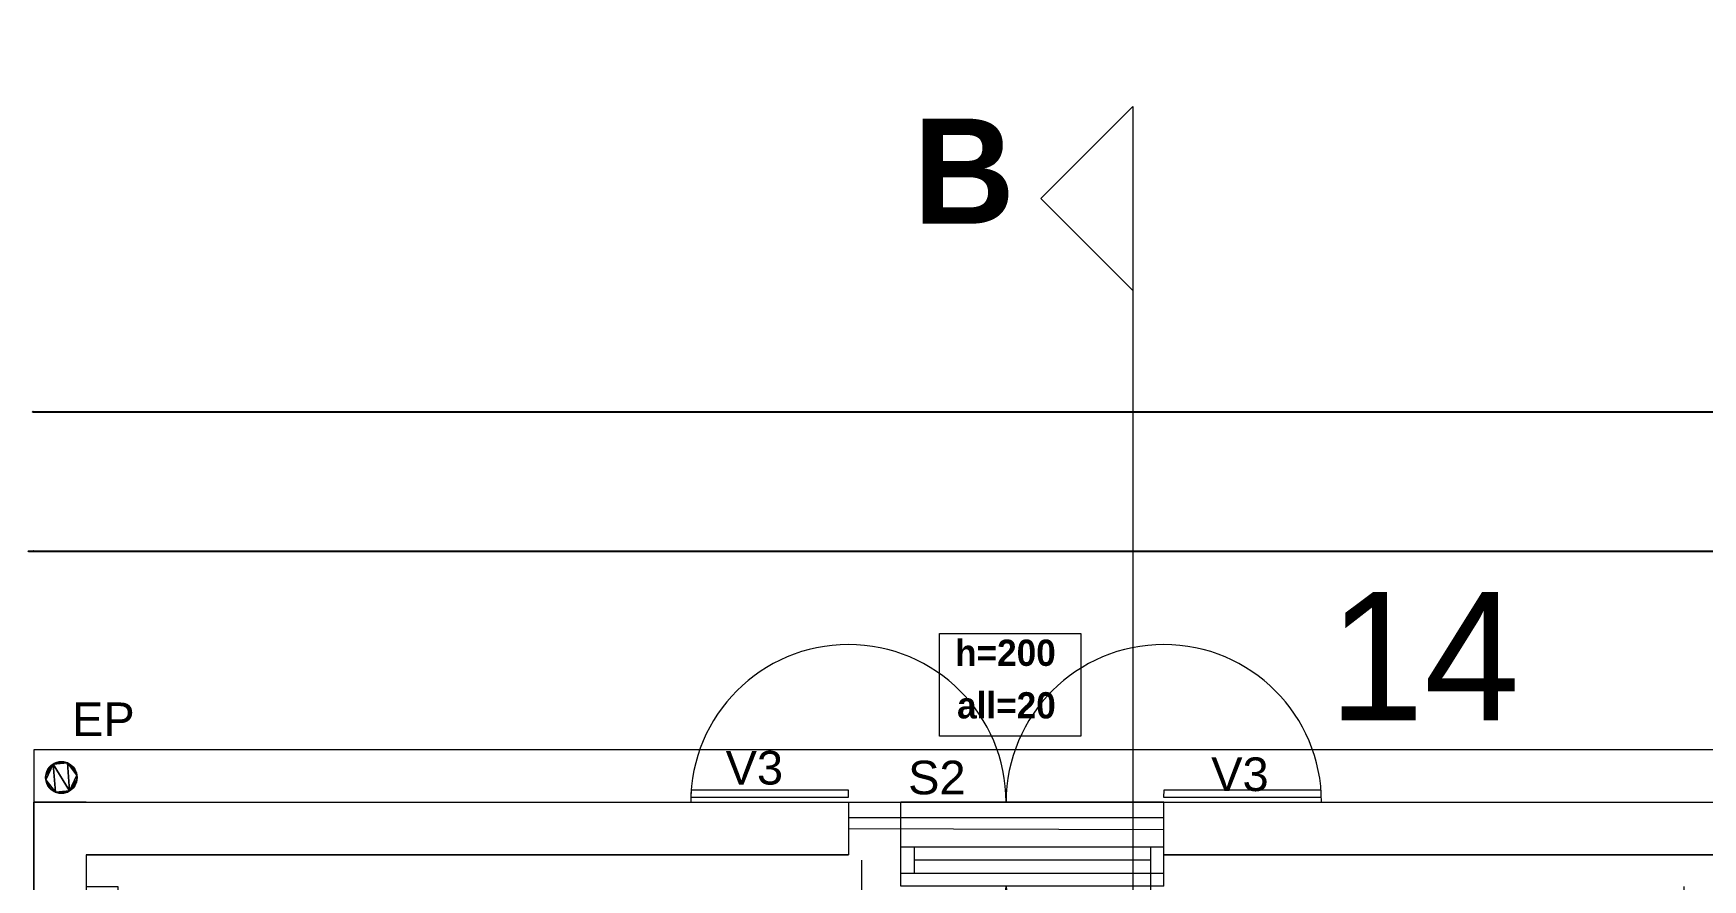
# Model space of a CAD drawing. Header units: metres. Extents: x -12536 to 12621, y -17191 to 9596.
# Drawn here: x -7889 to -7254, y -2489 to -2167 of the extents above; entities that cross this region are included whole.
import ezdxf
from ezdxf.enums import TextEntityAlignment as Align
from ezdxf.lldxf.tags import DXFTag

# ---------------------------------------------------------------- set-up
doc = ezdxf.new("R2010")
doc.units = ezdxf.units.M
doc.header["$MEASUREMENT"] = 0
doc.header["$PDMODE"] = 2
doc.header["$PDSIZE"] = 0.25
for name, color, linetype in [('Calque commun', 7, 'Continuous'), ('Cotations', 7, 'Continuous'), ('Layer100', 7, 'Continuous'), ('Textes', 7, 'Continuous')]:
    doc.layers.add(name, color=color, linetype=linetype)
doc.styles.add('Arial', font='arial.ttf', dxfattribs={"height": 0.128})
doc.styles.add('Century Gothic14', font='GOTHIC.TTF', dxfattribs={"height": 0.2})
doc.styles.add('Century Gothic2', font='GOTHICB.TTF', dxfattribs={"height": 0.313})
doc.styles.add('Century Gothic23', font='GOTHICB.TTF', dxfattribs={"height": 0.9})
doc.styles.add('Century Gothic6', font='GOTHIC.TTF', dxfattribs={"height": 0.18})
tags = doc.linetypes.add('DASHDOT2', pattern=[0.5, 0.25, -0.125, 0, -0.125]).pattern_tags.tags
tags[10:11] = [DXFTag(74, 4), DXFTag(75, 0), DXFTag(340, '0'), DXFTag(46, 1.0), DXFTag(50, 0.0), DXFTag(44, 0.0), DXFTag(45, 0.0)]
tags[8:9] = [DXFTag(74, 4), DXFTag(75, 0), DXFTag(340, '0'), DXFTag(46, 1.0), DXFTag(50, 0.0), DXFTag(44, 0.0), DXFTag(45, 0.0)]
tags[6:7] = [DXFTag(74, 4), DXFTag(75, 0), DXFTag(340, '0'), DXFTag(46, 1.0), DXFTag(50, 0.0), DXFTag(44, 0.0), DXFTag(45, 0.0)]
tags[4:5] = [DXFTag(74, 4), DXFTag(75, 0), DXFTag(340, '0'), DXFTag(46, 1.0), DXFTag(50, 0.0), DXFTag(44, 0.0), DXFTag(45, 0.0)]
tags = doc.linetypes.add('HIDDEN', pattern=[0.375, 0.25, -0.125]).pattern_tags.tags
tags[6:7] = [DXFTag(74, 4), DXFTag(75, 0), DXFTag(340, '0'), DXFTag(46, 1.0), DXFTag(50, 0.0), DXFTag(44, 0.0), DXFTag(45, 0.0)]
tags[4:5] = [DXFTag(74, 4), DXFTag(75, 0), DXFTag(340, '0'), DXFTag(46, 1.0), DXFTag(50, 0.0), DXFTag(44, 0.0), DXFTag(45, 0.0)]
tags = doc.linetypes.add('HIDDEN2', pattern=[0.1875, 0.125, -0.0625]).pattern_tags.tags
tags[6:7] = [DXFTag(74, 4), DXFTag(75, 0), DXFTag(340, '0'), DXFTag(46, 1.0), DXFTag(50, 0.0), DXFTag(44, 0.0), DXFTag(45, 0.0)]
tags[4:5] = [DXFTag(74, 4), DXFTag(75, 0), DXFTag(340, '0'), DXFTag(46, 1.0), DXFTag(50, 0.0), DXFTag(44, 0.0), DXFTag(45, 0.0)]
doc.dimstyles.new('DIM7', dxfattribs={"dimtxt": 0.18, "dimasz": 0.035, "dimexe": 0.05, "dimexo": 0, "dimgap": 0.05, "dimtad": 1, "dimzin": 1, "dimdsep": 46, "dimtxsty": 'Century Gothic6', "dimblk": 'ORIGIN', "dimcen": 0.09, "dimdle": 0.05, "dimadec": 0, "dimazin": 0, "dimtfac": 1, "dimtdec": 4, "dimtix": 1, "dimtofl": 0, "dimtmove": 0, "dimatfit": 3, "dimfxl": 0.05, "dimfxlon": 1, "dimfrac": 2, "dimtolj": 1, "dimtzin": 0, "dimarcsym": 2})

# ---------------------------------------------------------------- blocks, each defined once
blk = doc.blocks.new('Block35120')
at = {"layer": 'Calque commun', "color": 7, "linetype": 'Continuous', "lineweight": 20}
for p, q in [((14.434, -20.6106), (14.234, -20.6106)), ((14.434, -20.8106), (14.434, -20.8106))]:
    blk.add_line(p, q, dxfattribs=at)
at = {"layer": 'Calque commun', "color": 7, "linetype": 'Continuous', "lineweight": 5}
blk.add_line((14.434, -20.9307), (14.554, -20.9307), dxfattribs=at)
blk = doc.blocks.new('Block35143')
at = {"layer": 'Calque commun', "color": 7, "linetype": 'Continuous', "lineweight": 20}
for p, q in [((20.834, -21.5106), (20.834, -20.6106)), ((20.834, -29.6106), (20.834, -22.1106))]:
    blk.add_line(p, q, dxfattribs=at)
at = {"layer": 'Calque commun', "color": 7, "linetype": 'Continuous', "lineweight": 5}
for p, q in [((20.634, -21.5106), (20.634, -20.8106)), ((20.514, -21.5106), (20.514, -20.9307)), ((20.514, -29.2906), (20.514, -22.1106)), ((20.634, -29.4107), (20.634, -22.1106))]:
    blk.add_line(p, q, dxfattribs=at)
blk = doc.blocks.new('Block35144')
at = {"layer": 'Calque commun', "color": 7, "linetype": 'Continuous', "lineweight": 20}
for p, q in [((14.234, -20.6106), (17.334, -20.6106)), ((18.534, -20.6106), (20.834, -20.6106))]:
    blk.add_line(p, q, dxfattribs=at)
at = {"layer": 'Calque commun', "color": 7, "linetype": 'Continuous', "lineweight": 5}
for p, q in [((14.434, -20.8106), (17.334, -20.8106)), ((18.534, -20.8106), (20.634, -20.8106))]:
    blk.add_line(p, q, dxfattribs=at)
blk = doc.blocks.new('Block35145')
at = {"layer": 'Calque commun', "color": 7, "linetype": 'Continuous', "lineweight": 20}
blk.add_line((14.234, -20.6106), (14.234, -29.6106), dxfattribs=at)
at = {"layer": 'Calque commun', "color": 7, "linetype": 'Continuous', "lineweight": 5}
for p, q in [((14.434, -20.8106), (14.434, -29.4107)), ((14.554, -20.9307), (14.554, -29.2906))]:
    blk.add_line(p, q, dxfattribs=at)
blk = doc.blocks.new('@PRES_1_$$_1-50')
at = {"layer": 'Calque commun', "color": 5, "linetype": 'Continuous', "lineweight": 5}
for p, q in [((0, 0.32), (1, 0.32)), ((1, 0.15), (0, 0.15)), ((0.05, 0.05), (0.05, 0.15)), ((0.95, 0.15), (0.95, 0.05)), ((0.05, 0.1), (0.95, 0.1)), ((1, 0.05), (0, 0.05)), ((0, 0), (1, 0))]:
    blk.add_line(p, q, dxfattribs=at)
blk = doc.blocks.new('@PRES_1_$$_1-51')
at = {"layer": 'Calque commun', "color": 0, "linetype": 'ByBlock', "lineweight": -2}
blk.add_line((0, 0), (0, 0.32), dxfattribs=at)
blk = doc.blocks.new('@PRES_1_$$_1-52')
at = {"layer": 'Calque commun', "color": 0, "linetype": 'ByBlock', "lineweight": -2}
blk.add_line((0, 0), (0, 0.32), dxfattribs=at)
blk = doc.blocks.new('INTER_2D_COMB18')
at = {"layer": 'Calque commun', "color": 0, "linetype": 'ByBlock', "lineweight": -2}
blk.add_blockref('@PRES_1_$$_1-50', (0, 0), dxfattribs=at)
at = {"layer": 'Calque commun', "color": 7, "linetype": 'Continuous', "lineweight": 5}
blk.add_blockref('@PRES_1_$$_1-51', (0, 0), dxfattribs=at)
at = {"layer": 'Calque commun', "color": 7, "linetype": 'Continuous', "lineweight": 5, "extrusion": (0, 0, -1), "xscale": -1, "yscale": -1, "zscale": -1, "rotation": 180}
blk.add_blockref('@PRES_1_$$_1-52', (-1, 0), dxfattribs=at)
blk = doc.blocks.new('PLACED_COMB18')
at = {"layer": 'Calque commun', "color": 0, "linetype": 'ByBlock', "lineweight": -2}
blk.add_blockref('INTER_2D_COMB18', (0, 0), dxfattribs=at)
blk = doc.blocks.new('_ORIGIN')
at = {"color": 0, "linetype": 'ByBlock', "lineweight": -2}
blk.add_line((0, 0), (-1, 0), dxfattribs=at)
blk.add_circle((0, 0), 0.5, dxfattribs=at)
blk = doc.blocks.new('*D1499')
at = {"layer": 'Calque commun', "color": 0, "linetype": 'ByBlock', "lineweight": -2, "transparency": 16777216}
for p, q in [((-7889.03, -2363.9), (-7889.03, -2363.8)), ((-7889, -2363.85), (-7579.07, -2363.85)), ((-7579.04, -2363.85), (-7579.07, -2363.85)), ((-7579.04, -2363.9), (-7579.04, -2363.8))]:
    blk.add_line(p, q, dxfattribs=at)
at = {"layer": 'Calque commun', "color": 0, "linetype": 'Continuous', "lineweight": -2, "transparency": 16777216}
blk.add_line((-7579, -2363.85), (-7578.97, -2363.85), dxfattribs=at)
at = {"layer": 'Defpoints', "color": 0, "linetype": 'Continuous', "transparency": 16777216}
for p in [(-7579.04, -2363.85), (-7889.03, -2459.34), (-7579.04, -2459.34)]:
    blk.add_point(p, dxfattribs=at)
at = {"layer": 'Calque commun', "color": 0, "linetype": 'Continuous', "lineweight": -2, "transparency": 16777216, "xscale": 0.03500000014901161, "yscale": 0.03500000014901161, "zscale": 0.03500000014901161, "rotation": 180}
for p in [(-7889.03, -2363.85), (-7579.04, -2363.85)]:
    blk.add_blockref('_ORIGIN', p, dxfattribs=at)
at = {"layer": 'Calque commun', "color": 0, "linetype": 'Continuous', "lineweight": 5, "transparency": 16777216, "insert": (-7734.04, -2363.8), "char_height": 0.18, "attachment_point": 8, "line_spacing_factor": 0.773441, "style": 'Century Gothic6'}
blk.add_mtext('\\A1;310.00', dxfattribs=at)
blk = doc.blocks.new('*D1500')
at = {"layer": 'Calque commun', "color": 0, "linetype": 'ByBlock', "lineweight": -2, "transparency": 16777216}
for p, q in [((-7579.04, -2363.9), (-7579.04, -2363.8)), ((-7579, -2363.85), (-7459.07, -2363.85)), ((-7459.04, -2363.85), (-7459.07, -2363.85)), ((-7459.04, -2363.9), (-7459.04, -2363.8))]:
    blk.add_line(p, q, dxfattribs=at)
at = {"layer": 'Calque commun', "color": 0, "linetype": 'Continuous', "lineweight": -2, "transparency": 16777216}
blk.add_line((-7459, -2363.85), (-7458.97, -2363.85), dxfattribs=at)
at = {"layer": 'Defpoints', "color": 0, "linetype": 'Continuous', "transparency": 16777216}
for p in [(-7459.04, -2363.85), (-7579.04, -2459.34), (-7459.04, -2459.34)]:
    blk.add_point(p, dxfattribs=at)
at = {"layer": 'Calque commun', "color": 0, "linetype": 'Continuous', "lineweight": -2, "transparency": 16777216, "xscale": 0.03500000014901161, "yscale": 0.03500000014901161, "zscale": 0.03500000014901161, "rotation": 180}
for p in [(-7579.04, -2363.85), (-7459.04, -2363.85)]:
    blk.add_blockref('_ORIGIN', p, dxfattribs=at)
at = {"layer": 'Calque commun', "color": 0, "linetype": 'Continuous', "lineweight": 5, "transparency": 16777216, "insert": (-7519.04, -2363.8), "char_height": 0.18, "attachment_point": 8, "line_spacing_factor": 0.773441, "style": 'Century Gothic6'}
blk.add_mtext('\\A1;120.00', dxfattribs=at)
blk = doc.blocks.new('*D1501')
at = {"layer": 'Calque commun', "color": 0, "linetype": 'ByBlock', "lineweight": -2, "transparency": 16777216}
for p, q in [((-7459.04, -2363.9), (-7459.04, -2363.8)), ((-7459, -2363.85), (-7229.07, -2363.85)), ((-7229.04, -2363.85), (-7229.07, -2363.85)), ((-7229.04, -2363.9), (-7229.04, -2363.8))]:
    blk.add_line(p, q, dxfattribs=at)
at = {"layer": 'Calque commun', "color": 0, "linetype": 'Continuous', "lineweight": -2, "transparency": 16777216}
blk.add_line((-7229, -2363.85), (-7228.97, -2363.85), dxfattribs=at)
at = {"layer": 'Defpoints', "color": 0, "linetype": 'Continuous', "transparency": 16777216}
for p in [(-7229.04, -2363.85), (-7459.04, -2459.34), (-7229.04, -2459.34)]:
    blk.add_point(p, dxfattribs=at)
at = {"layer": 'Calque commun', "color": 0, "linetype": 'Continuous', "lineweight": -2, "transparency": 16777216, "xscale": 0.03500000014901161, "yscale": 0.03500000014901161, "zscale": 0.03500000014901161, "rotation": 180}
for p in [(-7459.04, -2363.85), (-7229.04, -2363.85)]:
    blk.add_blockref('_ORIGIN', p, dxfattribs=at)
at = {"layer": 'Calque commun', "color": 0, "linetype": 'Continuous', "lineweight": 5, "transparency": 16777216, "insert": (-7344.04, -2363.8), "char_height": 0.18, "attachment_point": 8, "line_spacing_factor": 0.773441, "style": 'Century Gothic6'}
blk.add_mtext('\\A1;230.00', dxfattribs=at)
blk = doc.blocks.new('*D1766')
at = {"layer": 'Calque commun', "color": 0, "linetype": 'ByBlock', "lineweight": -2, "transparency": 16777216}
for p, q in [((-7891.03, -2363.9), (-7891.03, -2363.8)), ((-7891, -2363.85), (-7889.07, -2363.85)), ((-7889.03, -2363.85), (-7889.07, -2363.85)), ((-7889.03, -2363.9), (-7889.03, -2363.8))]:
    blk.add_line(p, q, dxfattribs=at)
at = {"layer": 'Calque commun', "color": 0, "linetype": 'Continuous', "lineweight": -2, "transparency": 16777216}
blk.add_line((-7889, -2363.85), (-7888.96, -2363.85), dxfattribs=at)
at = {"layer": 'Defpoints', "color": 0, "linetype": 'Continuous', "transparency": 16777216}
for p in [(-7889.03, -2363.85), (-7891.03, -2429.42), (-7889.03, -2429.42)]:
    blk.add_point(p, dxfattribs=at)
at = {"layer": 'Calque commun', "color": 0, "linetype": 'Continuous', "lineweight": -2, "transparency": 16777216, "xscale": 0.03500000014901161, "yscale": 0.03500000014901161, "zscale": 0.03500000014901161, "rotation": 180}
for p in [(-7891.03, -2363.85), (-7889.03, -2363.85)]:
    blk.add_blockref('_ORIGIN', p, dxfattribs=at)
at = {"layer": 'Calque commun', "color": 0, "linetype": 'Continuous', "lineweight": 5, "transparency": 16777216, "insert": (-7890.03, -2363.8), "char_height": 0.18, "attachment_point": 8, "line_spacing_factor": 0.773441, "style": 'Century Gothic6'}
blk.add_mtext('\\A1;2.00', dxfattribs=at)
blk = doc.blocks.new('*D1777')
at = {"layer": 'Calque commun', "color": 0, "linetype": 'ByBlock', "lineweight": -2, "transparency": 16777216}
for p, q in [((-7889.31, -2310.88), (-7889.31, -2310.78)), ((-7889.28, -2310.83), (-7229.35, -2310.83)), ((-7229.32, -2310.83), (-7229.35, -2310.83)), ((-7229.32, -2310.88), (-7229.32, -2310.78))]:
    blk.add_line(p, q, dxfattribs=at)
at = {"layer": 'Calque commun', "color": 0, "linetype": 'Continuous', "lineweight": -2, "transparency": 16777216}
blk.add_line((-7229.28, -2310.83), (-7229.25, -2310.83), dxfattribs=at)
at = {"layer": 'Defpoints', "color": 0, "linetype": 'Continuous', "transparency": 16777216}
for p in [(-7229.32, -2310.83), (-7889.31, -2362.55), (-7229.32, -2362.55)]:
    blk.add_point(p, dxfattribs=at)
at = {"layer": 'Calque commun', "color": 0, "linetype": 'Continuous', "lineweight": -2, "transparency": 16777216, "xscale": 0.03500000014901161, "yscale": 0.03500000014901161, "zscale": 0.03500000014901161, "rotation": 180}
for p in [(-7889.31, -2310.83), (-7229.32, -2310.83)]:
    blk.add_blockref('_ORIGIN', p, dxfattribs=at)
at = {"layer": 'Calque commun', "color": 0, "linetype": 'Continuous', "lineweight": 5, "transparency": 16777216, "insert": (-7559.32, -2310.78), "char_height": 0.18, "attachment_point": 8, "line_spacing_factor": 0.773441, "style": 'Century Gothic6'}
blk.add_mtext('\\A1;660.00', dxfattribs=at)
blk = doc.blocks.new('fleche08')
at = {"layer": 'Layer100', "color": 6, "linetype": 'Continuous', "lineweight": 20}
mesh = blk.add_polyface(dxfattribs=at)
corners = [(-0.35, -0.35), (0, 0), (0.35, -0.35)]
mesh.append_faces([[corners[k] for k in face] for face in [(0, 1, 2)]], dxfattribs={"color": 6})

msp = doc.modelspace()

# ---------------------------------------------------------------- linework, layer by layer
at = {"layer": 'Calque commun', "color": 12, "linetype": 'Continuous', "lineweight": 20}
for p, q in [((-7889.033, -3155.806), (-7889.033, -2459.344)), ((-7889.033, -2459.344), (-7889.033, -3155.806)), ((-7459.035, -2479.344), (-7459.035, -2459.344)), ((-7249.035, -2479.344), (-7459.035, -2479.344))]:
    msp.add_line(p, q, dxfattribs=at)
at = {"layer": 'Calque commun', "color": 7, "linetype": 'Continuous', "lineweight": 5, "flags": 128}
for points in [[(-7519.035, -2459.344, 1), (-7639.036, -2459.344)], [(-7399.035, -2459.344, 1), (-7519.035, -2459.344)]]:
    msp.add_lwpolyline(points, format="xyb", dxfattribs=at)
at = {"layer": 'Calque commun', "color": 7, "linetype": 'HIDDEN', "lineweight": 5, "flags": 128}
msp.add_lwpolyline([(-7574.036, -2481.345), (-7574.035, -2546.345), (-7561.689, -2544.941), (-7548.973, -2540.263), (-7535.144, -2530.236), (-7529.861, -2524.467), (-7525.375, -2516.666), (-7521.475, -2507.695), (-7519.72, -2499.114), (-7519.036, -2491.345), (-7517.964, -2504.38), (-7515.039, -2513.351), (-7509.189, -2522.712), (-7502.927, -2530.236), (-7497.097, -2535.778), (-7488.906, -2540.458), (-7480.911, -2543.384), (-7473.695, -2545.529), (-7464.036, -2546.345), (-7464.036, -2481.345)], dxfattribs=at)
at = {"layer": 'Calque commun', "color": 12, "linetype": 'Continuous', "lineweight": 20}
msp.add_polyline3d([(-7579.035, -2459.344, 0), (-7579.035, -2479.344, 0), (-7869.035, -2479.344, 0), (-7869.035, -2864.399, 0), (-7869.035, -2864.399, 0)], dxfattribs=at)
at = {"layer": 'Cotations', "color": 1, "linetype": 'DASHDOT2', "lineweight": 20, "flags": 128}
msp.add_lwpolyline([(-7470.866, -2194.651), (-7470.866, -3570.991), (-7470.866, -3570.991)], dxfattribs=at)

# ---------------------------------------------------------------- block references
at = {"layer": 'Calque commun', "color": 0, "linetype": 'ByBlock', "lineweight": -2, "xscale": 100, "yscale": 100, "zscale": 100, "rotation": 90}
msp.add_blockref('fleche08', (-7505.866, -2229.651), dxfattribs=at)
at = {"layer": 'Calque commun', "color": 0, "linetype": 'ByBlock', "lineweight": -2, "xscale": 100, "yscale": 100, "zscale": 100}
for name in ['Block35144', 'Block35145', 'Block35120', 'Block35143']:
    msp.add_blockref(name, (-9312.433, -398.28), dxfattribs=at)
at = {"layer": 'Calque commun', "color": 0, "linetype": 'ByBlock', "lineweight": -2, "extrusion": (0, 0, -1), "xscale": 100, "yscale": 100, "zscale": 100}
msp.add_blockref('PLACED_COMB18', (7459.035, -2491.345), dxfattribs=at)

# ---------------------------------------------------------------- texts
at = {"layer": 'Calque commun', "color": 5, "linetype": 'ByBlock', "lineweight": -2, "insert": (-7500.148, -2397.467), "char_height": 10, "attachment_point": 3, "line_spacing_factor": 1.2, "style": 'Century Gothic2'}
msp.add_mtext('h=200\\Pall=20', dxfattribs=at)
at = {"layer": 'Textes', "color": 5, "linetype": 'ByBlock', "lineweight": -2, "style": 'Century Gothic23'}
msp.add_text('B', height=40, dxfattribs=at).set_placement((-7554.371, -2199.214), align=Align.TOP_LEFT)
at = {"layer": 'Textes', "color": 5, "linetype": 'ByBlock', "lineweight": -2}
for s, height, style, p in [('14', 48.8, 'Century Gothic14', (-7396.273, -2428.142)), ('EP', 12.8, 'Arial', (-7874.451, -2434.188)), ('V3', 12.8, 'Arial', (-7625.766, -2452.612)), ('S2', 12.8, 'Arial', (-7556.328, -2456.332)), ('V3', 12.8, 'Arial', (-7441.011, -2455.092))]:
    msp.add_text(s, height=height, dxfattribs=dict(at, style=style)).set_placement(p)

# ---------------------------------------------------------------- dimensions: what is measured, and where the dimension line sits
at = {"layer": 'Calque commun', "color": 5, "linetype": 'Continuous', "lineweight": 5}
for p1, p2, distance, picture, middle in [((-7889.314, -2362.551), (-7229.317, -2362.551), 51.722, '*D1777', (-7559.315, -2310.685)), ((-7891.035, -2429.415), (-7889.034, -2429.415), 65.565, '*D1766', (-7890.035, -2363.706)), ((-7889.034, -2459.344), (-7579.036, -2459.344), 95.494, '*D1499', (-7734.035, -2363.706)), ((-7579.036, -2459.344), (-7459.036, -2459.344), 95.494, '*D1500', (-7519.036, -2363.706)), ((-7459.036, -2459.344), (-7229.035, -2459.344), 95.494, '*D1501', (-7344.036, -2363.706))]:
    dim = msp.add_aligned_dim(p1=p1, p2=p2, distance=distance, dimstyle='DIM7', dxfattribs=at)
    dim.commit()
    dim.dimension.update_dxf_attribs({"geometry": picture, "text_midpoint": middle})

# ---------------------------------------------------------------- meshes
at = {"layer": 'Calque commun', "color": 7, "linetype": 'Continuous', "lineweight": 5}
mesh = msp.add_polyface(dxfattribs=at)
corners = [(-6352.223, -1261.028), (-12352.223, -1261.028), (-12352.223, -5461.028), (-6352.223, -5461.028)]
mesh.append_faces([[corners[k] for k in face] for face in [(0, 1, 2, 3)]], dxfattribs={"color": 7})
at = {"layer": 'Calque commun', "color": 11, "linetype": 'Continuous', "lineweight": 20}
mesh = msp.add_polyface(dxfattribs=at)
corners = [(-7544.415, -2395.167), (-7490.578, -2395.167), (-7490.578, -2434.238), (-7544.415, -2434.238)]
mesh.append_faces([[corners[k] for k in face] for face in [(0, 1, 2, 3)]], dxfattribs={"color": 11})
at = {"layer": 'Calque commun', "color": 16, "linetype": 'HIDDEN2', "lineweight": 5}
mesh = msp.add_polyface(dxfattribs=at)
corners = [(-7889.033, -2459.344), (-7229.035, -2459.344), (-7229.035, -2439.344), (-7889.033, -2439.344)]
mesh.append_faces([[corners[k] for k in face] for face in [(0, 1, 2, 3)]], dxfattribs={"color": 16})
at = {"layer": 'Calque commun', "color": 11, "linetype": 'Continuous', "lineweight": 20}
mesh = msp.add_polyface(dxfattribs=at)
corners = [(-7874.955, -2454.794), (-7874.585, -2454.502), (-7874.239, -2454.182), (-7875.347, -2455.056), (-7880.336, -2455.646), (-7876.628, -2455.646), (-7883.044, -2453.836), (-7882.725, -2454.182), (-7884.025, -2452.236), (-7884.408, -2449.001), (-7884.188, -2448.086), (-7884.316, -2448.539), (-7883.598, -2446.805), (-7883.828, -2447.216), (-7884.025, -2447.644), (-7881.617, -2444.824), (-7880.336, -2444.233), (-7880.778, -2444.396), (-7875.347, -2444.824), (-7875.758, -2444.594), (-7874.239, -2445.697), (-7872.556, -2450.878), (-7872.775, -2451.794), (-7872.647, -2451.34), (-7872.556, -2449.001), (-7872.775, -2448.086), (-7872.938, -2447.644), (-7873.919, -2446.043), (-7878.953, -2443.958), (-7878.011, -2443.958), (-7878.482, -2443.94), (-7872.647, -2448.539), (-7876.186, -2455.483), (-7876.186, -2444.396), (-7876.628, -2444.233), (-7872.938, -2452.236), (-7875.758, -2455.286), (-7884.188, -2451.794), (-7884.408, -2450.878), (-7884.316, -2451.34), (-7878.011, -2455.921), (-7877.081, -2455.774), (-7884.464, -2449.469), (-7884.482, -2449.94), (-7873.136, -2447.216), (-7873.366, -2446.805), (-7880.778, -2455.483), (-7873.919, -2453.836), (-7882.009, -2445.085), (-7882.379, -2445.377), (-7882.725, -2445.697), (-7884.464, -2450.41), (-7879.42, -2444.013), (-7879.883, -2444.105), (-7873.366, -2453.075), (-7873.136, -2452.664), (-7881.206, -2455.286), (-7881.617, -2455.056), (-7872.482, -2449.94), (-7878.953, -2455.921), (-7877.081, -2444.105), (-7877.543, -2455.866), (-7877.543, -2444.013), (-7874.585, -2445.377), (-7874.955, -2445.085), (-7878.482, -2455.94), (-7879.883, -2455.774), (-7883.044, -2446.043), (-7872.5, -2449.469), (-7883.598, -2453.075), (-7873.628, -2446.413), (-7879.42, -2455.866), (-7883.336, -2446.413), (-7882.009, -2454.794), (-7883.828, -2452.664), (-7873.628, -2453.467), (-7872.5, -2450.41), (-7882.379, -2454.502), (-7883.336, -2453.467), (-7881.206, -2444.594)]
mesh.append_faces([[corners[k] for k in face] for face in [(9, 10, 11), (21, 22, 23), (28, 29, 30), (3, 32, 36), (37, 38, 39), (24, 58, 68), (27, 45, 70), (12, 67, 72), (69, 8, 74), (54, 47, 75), (15, 17, 79)]], dxfattribs={"vtx0": -1, "color": 11})
mesh.append_faces([[corners[k] for k in face] for face in [(47, 35, 2), (33, 20, 19), (56, 7, 57), (46, 7, 56), (48, 50, 15), (18, 20, 64)]], dxfattribs={"vtx0": -1, "vtx1": -1, "color": 11})
mesh.append_faces([[corners[k] for k in face] for face in [(3, 4, 5), (21, 2, 35), (28, 16, 29), (24, 20, 33), (24, 26, 20), (21, 3, 2), (46, 3, 15), (24, 3, 21), (24, 33, 3), (15, 34, 16), (4, 40, 5), (33, 15, 3), (46, 15, 38), (54, 35, 47), (24, 21, 58), (4, 59, 40), (34, 29, 16), (9, 38, 15), (12, 14, 67), (9, 15, 50), (69, 6, 8), (46, 38, 7), (7, 38, 8), (9, 43, 38), (27, 26, 45), (9, 50, 14)]], dxfattribs={"vtx0": -1, "vtx1": -1, "vtx2": -1, "color": 11})
mesh.append_faces([[corners[k] for k in face] for face in [(15, 16, 17), (24, 25, 26), (3, 5, 32), (40, 41, 5), (9, 14, 10), (21, 35, 22), (14, 50, 67), (7, 73, 57), (28, 53, 16)]], dxfattribs={"vtx0": -1, "vtx2": -1, "color": 11})
mesh.append_faces([[corners[k] for k in face] for face in [(6, 7, 8), (18, 19, 20), (27, 20, 26), (33, 34, 15), (46, 4, 3), (3, 0, 2), (34, 60, 29), (4, 66, 59), (37, 8, 38)]], dxfattribs={"vtx1": -1, "vtx2": -1, "color": 11})
mesh.append_faces([[corners[k] for k in face] for face in [(0, 1, 2), (12, 13, 14), (24, 31, 25), (9, 42, 43), (26, 44, 45), (48, 49, 50), (43, 51, 38), (28, 52, 53), (54, 55, 35), (40, 61, 41), (60, 62, 29), (20, 63, 64), (59, 65, 40), (66, 71, 59), (21, 76, 58), (7, 77, 73), (69, 78, 6)]], dxfattribs={"vtx2": -1, "color": 11})
at = {"layer": 'Calque commun', "color": 7, "linetype": 'Continuous', "lineweight": 5}
mesh = msp.add_polyface(dxfattribs=at)
corners = [(-7579.035, -2454.769), (-7638.861, -2454.769), (-7639.003, -2457.378), (-7579.035, -2457.378)]
mesh.append_faces([[corners[k] for k in face] for face in [(0, 1, 2, 3)]], dxfattribs={"color": 7})
mesh = msp.add_polyface(dxfattribs=at)
corners = [(-7399.21, -2454.772), (-7459.036, -2454.772), (-7459.178, -2457.38), (-7399.21, -2457.38)]
mesh.append_faces([[corners[k] for k in face] for face in [(0, 1, 2, 3)]], dxfattribs={"color": 7})
mesh = msp.add_polyface(dxfattribs=at)
corners = [(-7459.035, -2465.256), (-7579.035, -2465.256), (-7579.035, -2469.344), (-7459.035, -2469.707)]
mesh.append_faces([[corners[k] for k in face] for face in [(0, 1, 2, 3)]], dxfattribs={"color": 7})

doc.saveas('drawing.dxf')
